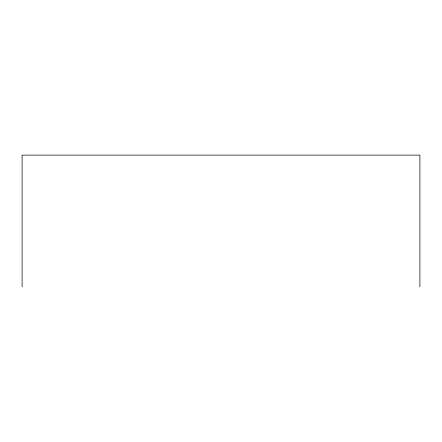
<?xml version="1.0" encoding="UTF-8"?>
<svg xmlns="http://www.w3.org/2000/svg" width="442" height="442" viewBox="0 0 442 442"><rect width="100%" height="100%" fill="white"/><g stroke="black" fill="none" stroke-linecap="round" stroke-linejoin="round"><path stroke-width="0.66" d="M419.9 286.88L419.9 155.12L22.1 155.12L22.1 286.88"/></g></svg>
